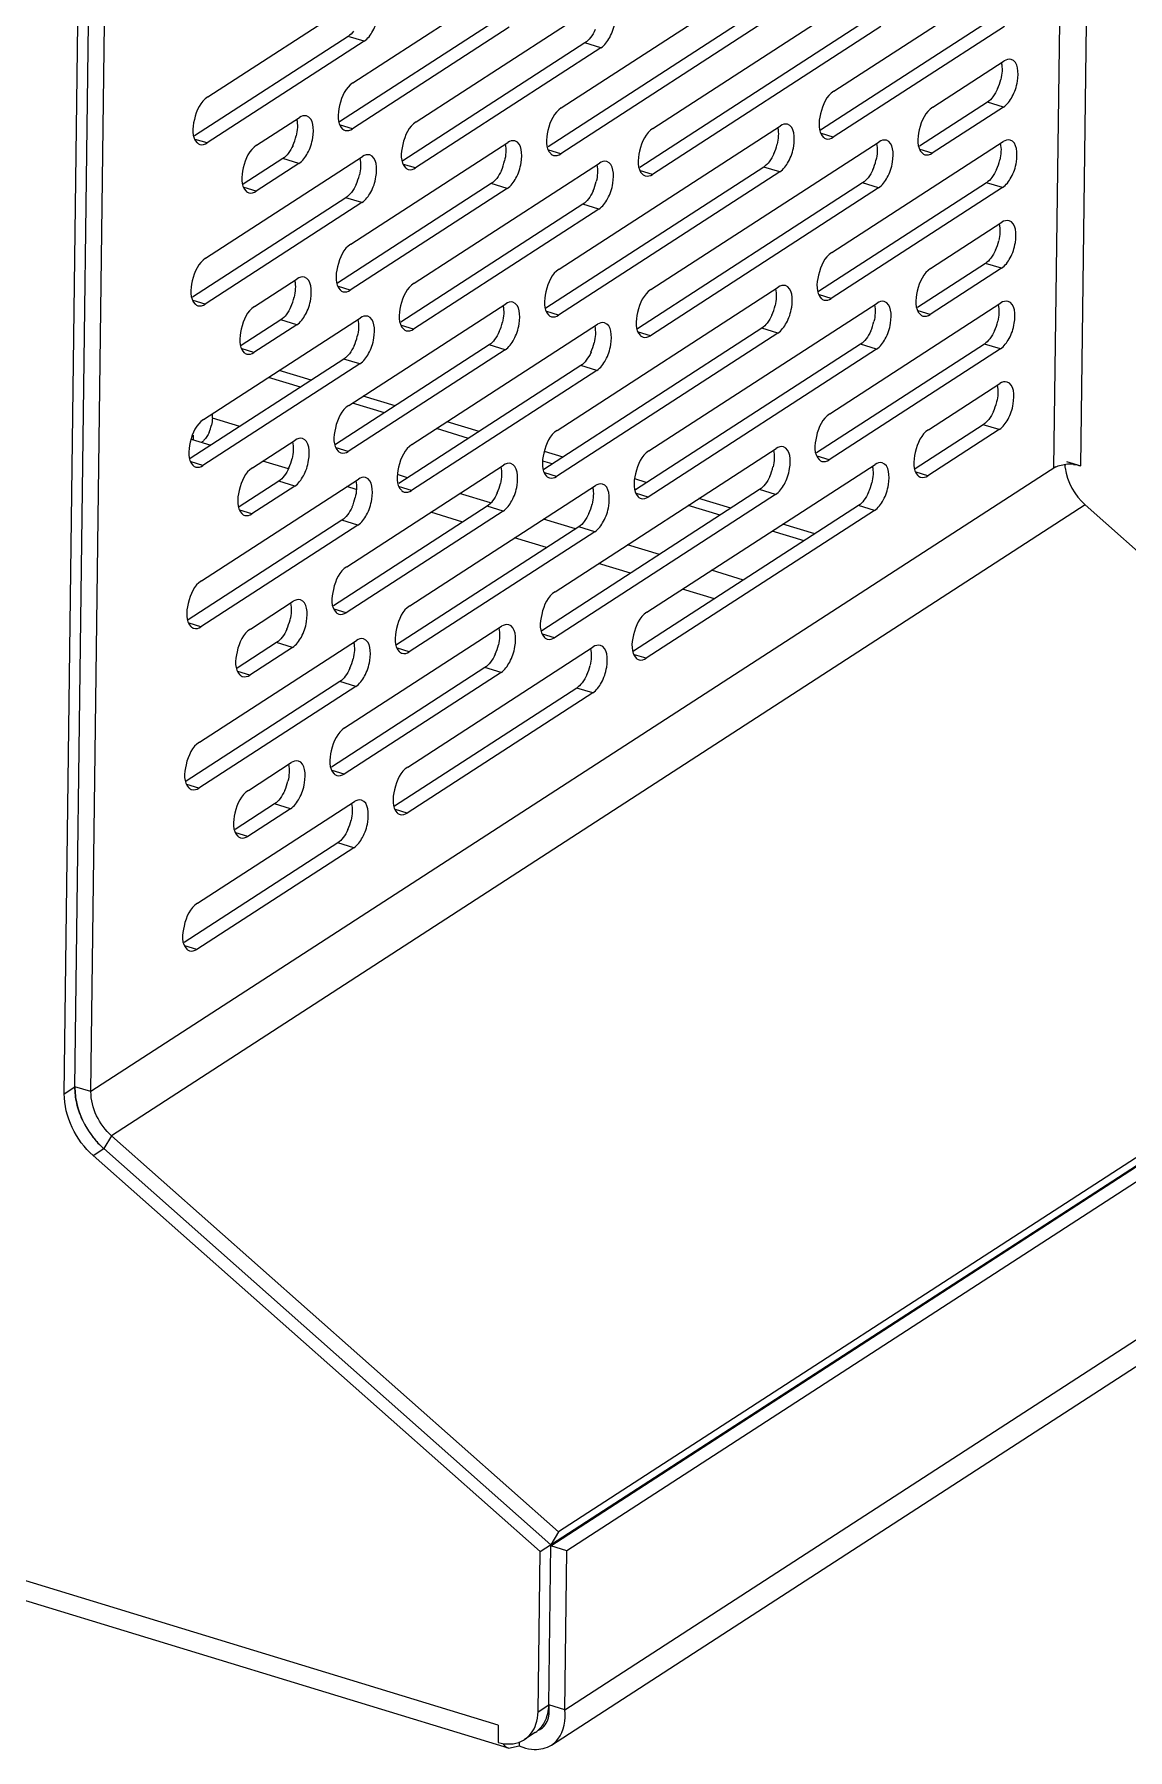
# Model space of a CAD drawing. Header units: millimetres. Extents: x -177 to 18421, y -5017 to 3255.
# Drawn here: x 13097.94 to 13119.24, y 1955.64 to 1989.06 of the extents above; entities that cross this region are included whole.
import ezdxf

# ---------------------------------------------------------------- set-up
doc = ezdxf.new("R2010")
doc.units = ezdxf.units.MM
doc.header["$LTSCALE"] = 46.255
doc.layers.get('0').update_dxf_attribs({"linetype": 'CONTINUOUS'})

msp = doc.modelspace()

# ---------------------------------------------------------------- linework, layer by layer
at = {"color": 3, "linetype": 'Continuous'}
for p, q in [((13118.327, 1980.654), (13118.884, 2024.124)), ((13117.807, 1980.614), (13118.36, 2023.785)), ((13099.042, 1968.461), (13099.634, 2014.678)), ((13098.522, 1968.421), (13099.114, 2014.638)), ((13108.206, 1987.63), (13112.516, 1990.421)), ((13104.146, 1988.117), (13107.204, 1990.097)), ((13109.993, 1987.229), (13114.441, 1990.11)), ((13113.518, 1987.953), (13116.854, 1990.114)), ((13101.317, 1987.842), (13104.375, 1989.823)), ((13105.377, 1987.356), (13108.991, 1989.696)), ((13112.504, 1989.523), (13108.195, 1986.732)), ((13107.193, 1989.199), (13104.135, 1987.219)), ((13114.43, 1989.212), (13109.982, 1986.331)), ((13116.842, 1989.216), (13113.506, 1987.056)), ((13104.363, 1988.925), (13101.305, 1986.945)), ((13108.98, 1988.799), (13105.366, 1986.458)), ((13115.444, 1987.643), (13116.834, 1988.543)), ((13116.822, 1987.645), (13115.432, 1986.745)), ((13102.27, 1986.901), (13103.104, 1987.442)), ((13108.166, 1984.487), (13112.475, 1987.278)), ((13104.106, 1984.974), (13107.164, 1986.955)), ((13109.953, 1984.087), (13114.401, 1986.967)), ((13113.478, 1984.811), (13116.814, 1986.972)), ((13101.277, 1984.7), (13104.335, 1986.681)), ((13103.092, 1986.544), (13102.258, 1986.004)), ((13105.337, 1984.213), (13108.951, 1986.554)), ((13112.464, 1986.38), (13108.155, 1983.59)), ((13107.152, 1986.057), (13104.094, 1984.076)), ((13114.39, 1986.07), (13109.942, 1983.189)), ((13116.802, 1986.074), (13113.466, 1983.913)), ((13104.323, 1985.783), (13101.265, 1983.802)), ((13108.939, 1985.656), (13105.325, 1983.315)), ((13115.403, 1984.5), (13116.793, 1985.4)), ((13106.979, 1956.12), (13013.73, 1984.544)), ((13102.229, 1983.759), (13103.063, 1984.299)), ((13116.782, 1984.502), (13115.392, 1983.602)), ((13107.177, 1955.672), (13013.928, 1984.097)), ((13108.126, 1981.345), (13112.435, 1984.136)), ((13104.066, 1981.832), (13107.124, 1983.812)), ((13109.913, 1980.944), (13114.361, 1983.825)), ((13113.437, 1981.668), (13116.773, 1983.829)), ((13101.236, 1981.557), (13104.294, 1983.538)), ((13103.052, 1983.401), (13102.218, 1982.861)), ((13105.297, 1981.071), (13108.911, 1983.411)), ((13107.112, 1982.914), (13104.054, 1980.934)), ((13112.424, 1983.238), (13108.114, 1980.447)), ((13114.349, 1982.927), (13109.901, 1980.046)), ((13116.762, 1982.931), (13113.426, 1980.771)), ((13104.283, 1982.64), (13101.225, 1980.66)), ((13103.332, 1982.322), (13102.709, 1982.511)), ((13108.899, 1982.514), (13105.285, 1980.173)), ((13115.363, 1981.358), (13116.753, 1982.258)), ((13104.968, 1981.823), (13104.345, 1982.013)), ((13106.604, 1981.324), (13105.981, 1981.514)), ((13116.742, 1981.36), (13115.352, 1980.46)), ((13102.189, 1980.616), (13103.023, 1981.157)), ((13108.24, 1980.825), (13107.877, 1980.936)), ((13108.086, 1978.202), (13112.395, 1980.993)), ((13117.84, 1980.635), (13099.042, 1968.461)), ((13104.025, 1978.689), (13107.083, 1980.67)), ((13109.873, 1977.802), (13114.321, 1980.682)), ((13118.053, 1980.738), (13118.327, 1980.654)), ((13101.196, 1978.415), (13104.254, 1980.396)), ((13103.012, 1980.259), (13102.178, 1979.719)), ((13105.256, 1977.928), (13108.87, 1980.269)), ((13109.858, 1980.332), (13109.64, 1980.399)), ((13112.383, 1980.095), (13108.074, 1977.305)), ((13111.512, 1979.828), (13110.889, 1980.018)), ((13118.414, 1979.892), (13099.441, 1967.603)), ((13107.072, 1979.772), (13104.014, 1977.791)), ((13114.309, 1979.785), (13109.861, 1976.904)), ((13127.126, 1972.175), (13118.414, 1979.892)), ((13104.243, 1979.498), (13101.185, 1977.517)), ((13108.859, 1979.371), (13105.245, 1977.03)), ((13113.148, 1979.329), (13112.525, 1979.519)), ((13102.149, 1977.474), (13102.983, 1978.014)), ((13101.156, 1975.272), (13104.214, 1977.253)), ((13103.985, 1975.547), (13107.043, 1977.527)), ((13102.971, 1977.116), (13102.137, 1976.576)), ((13105.216, 1974.786), (13108.83, 1977.126)), ((13107.032, 1976.629), (13103.974, 1974.649)), ((13104.202, 1976.355), (13101.144, 1974.375)), ((13108.819, 1976.229), (13105.205, 1973.888)), ((13132.848, 1975.406), (13108.314, 1959.517)), ((13102.109, 1974.331), (13102.943, 1974.872)), ((13101.116, 1972.13), (13104.174, 1974.111)), ((13102.931, 1973.974), (13102.097, 1973.434)), ((13104.162, 1973.213), (13101.104, 1971.232)), ((13108.274, 1956.419), (13132.808, 1972.309)), ((13127.126, 1972.175), (13108.153, 1959.887)), ((13108.013, 1955.73), (13132.434, 1971.547)), ((13108.153, 1959.887), (13099.441, 1967.603)), ((13107.794, 1959.499), (13099.082, 1967.216)), ((13107.754, 1956.379), (13107.794, 1959.499)), ((13108.274, 1956.419), (13108.314, 1959.517)), ((13106.979, 1956.12), (13106.975, 1955.783)), ((13107.177, 1955.672), (13107.387, 1955.716))]:
    msp.add_line(p, q, dxfattribs=at)
at = {"color": 7, "linetype": 'Continuous'}
for p, q in [((13098.73, 1968.556), (13099.323, 2014.773)), ((13112.192, 1989.618), (13107.948, 1986.869)), ((13106.881, 1989.294), (13103.887, 1987.356)), ((13114.118, 1989.307), (13109.735, 1986.468)), ((13116.531, 1989.311), (13113.259, 1987.192)), ((13104.052, 1989.02), (13101.058, 1987.081)), ((13104.363, 1988.925), (13104.052, 1989.02)), ((13108.668, 1988.894), (13105.118, 1986.595)), ((13108.98, 1988.799), (13108.668, 1988.894)), ((13116.511, 1987.74), (13115.185, 1986.881)), ((13116.822, 1987.645), (13116.511, 1987.74)), ((13104.135, 1987.219), (13103.904, 1987.289)), ((13101.305, 1986.945), (13101.074, 1987.015)), ((13113.506, 1987.056), (13113.275, 1987.126)), ((13102.781, 1986.639), (13102.011, 1986.14)), ((13103.092, 1986.544), (13102.781, 1986.639)), ((13108.195, 1986.732), (13107.964, 1986.803)), ((13115.432, 1986.745), (13115.201, 1986.815)), ((13105.366, 1986.458), (13105.134, 1986.528)), ((13112.152, 1986.475), (13107.907, 1983.726)), ((13109.982, 1986.331), (13109.751, 1986.402)), ((13112.464, 1986.38), (13112.152, 1986.475)), ((13102.258, 1986.004), (13102.027, 1986.074)), ((13106.841, 1986.152), (13103.847, 1984.213)), ((13107.152, 1986.057), (13106.841, 1986.152)), ((13114.078, 1986.165), (13109.694, 1983.325)), ((13116.49, 1986.169), (13113.219, 1984.05)), ((13114.39, 1986.07), (13114.078, 1986.165)), ((13116.802, 1986.074), (13116.49, 1986.169)), ((13104.011, 1985.878), (13101.018, 1983.939)), ((13104.323, 1985.783), (13104.011, 1985.878)), ((13108.628, 1985.751), (13105.078, 1983.452)), ((13108.939, 1985.656), (13108.628, 1985.751)), ((13116.47, 1984.597), (13115.145, 1983.739)), ((13116.782, 1984.502), (13116.47, 1984.597)), ((13104.094, 1984.076), (13103.863, 1984.147)), ((13113.466, 1983.913), (13113.235, 1983.984)), ((13101.265, 1983.802), (13101.034, 1983.873)), ((13108.155, 1983.59), (13107.924, 1983.66)), ((13115.392, 1983.602), (13115.161, 1983.673)), ((13102.74, 1983.496), (13101.971, 1982.998)), ((13103.052, 1983.401), (13102.74, 1983.496)), ((13105.325, 1983.315), (13105.094, 1983.386)), ((13112.112, 1983.333), (13107.867, 1980.584)), ((13109.942, 1983.189), (13109.71, 1983.259)), ((13112.424, 1983.238), (13112.112, 1983.333)), ((13102.218, 1982.861), (13101.987, 1982.932)), ((13106.801, 1983.009), (13103.807, 1981.071)), ((13107.112, 1982.914), (13106.801, 1983.009)), ((13114.038, 1983.022), (13109.654, 1980.183)), ((13116.45, 1983.026), (13113.179, 1980.907)), ((13114.349, 1982.927), (13114.038, 1983.022)), ((13116.762, 1982.931), (13116.45, 1983.026)), ((13103.971, 1982.735), (13100.978, 1980.796)), ((13104.283, 1982.64), (13103.971, 1982.735)), ((13108.587, 1982.609), (13105.038, 1980.31)), ((13108.899, 1982.514), (13108.587, 1982.609)), ((13103.124, 1982.186), (13102.501, 1982.376)), ((13101.408, 1981.583), (13101.409, 1981.669)), ((13101.941, 1981.42), (13101.408, 1981.583)), ((13104.76, 1981.688), (13104.137, 1981.878)), ((13101.035, 1981.25), (13101.034, 1981.16)), ((13106.396, 1981.189), (13105.773, 1981.379)), ((13116.43, 1981.455), (13115.104, 1980.596)), ((13116.742, 1981.36), (13116.43, 1981.455)), ((13100.995, 1981.172), (13101.378, 1981.055)), ((13104.054, 1980.934), (13103.823, 1981.004)), ((13101.225, 1980.66), (13100.994, 1980.73)), ((13102.888, 1980.595), (13102.39, 1980.747)), ((13108.032, 1980.69), (13107.846, 1980.747)), ((13113.426, 1980.771), (13113.195, 1980.841)), ((13102.7, 1980.354), (13101.93, 1979.855)), ((13103.012, 1980.259), (13102.7, 1980.354)), ((13104.211, 1980.192), (13104.026, 1980.248)), ((13105.213, 1980.423), (13105.018, 1980.482)), ((13105.285, 1980.173), (13105.054, 1980.243)), ((13108.114, 1980.447), (13107.883, 1980.518)), ((13115.352, 1980.46), (13115.12, 1980.53)), ((13106.827, 1979.931), (13106.226, 1980.114)), ((13112.072, 1980.19), (13107.827, 1977.441)), ((13109.668, 1980.192), (13109.643, 1980.199)), ((13109.901, 1980.046), (13109.67, 1980.117)), ((13112.383, 1980.095), (13112.072, 1980.19)), ((13103.931, 1979.593), (13100.937, 1977.654)), ((13102.178, 1979.719), (13101.946, 1979.789)), ((13106.76, 1979.867), (13103.767, 1977.928)), ((13104.243, 1979.498), (13103.931, 1979.593)), ((13106.286, 1979.559), (13105.662, 1979.749)), ((13107.072, 1979.772), (13106.76, 1979.867)), ((13108.485, 1979.426), (13107.862, 1979.616)), ((13113.997, 1979.88), (13109.614, 1977.04)), ((13111.304, 1979.693), (13110.681, 1979.883)), ((13114.309, 1979.785), (13113.997, 1979.88)), ((13108.547, 1979.466), (13104.998, 1977.167)), ((13107.921, 1979.061), (13107.298, 1979.251)), ((13108.859, 1979.371), (13108.547, 1979.466)), ((13112.94, 1979.194), (13112.316, 1979.384)), ((13110.121, 1978.927), (13109.498, 1979.117)), ((13109.557, 1978.562), (13108.934, 1978.752)), ((13111.757, 1978.428), (13111.134, 1978.618)), ((13111.193, 1978.063), (13110.57, 1978.253)), ((13101.185, 1977.517), (13100.953, 1977.588)), ((13104.014, 1977.791), (13103.783, 1977.862)), ((13108.074, 1977.305), (13107.843, 1977.375)), ((13102.66, 1977.211), (13101.89, 1976.713)), ((13102.971, 1977.116), (13102.66, 1977.211)), ((13105.245, 1977.03), (13105.014, 1977.101)), ((13109.861, 1976.904), (13109.63, 1976.974)), ((13102.137, 1976.576), (13101.906, 1976.647)), ((13106.72, 1976.724), (13103.726, 1974.786)), ((13107.032, 1976.629), (13106.72, 1976.724)), ((13103.891, 1976.45), (13100.897, 1974.511)), ((13104.202, 1976.355), (13103.891, 1976.45)), ((13108.507, 1976.324), (13104.957, 1974.025)), ((13108.819, 1976.229), (13108.507, 1976.324)), ((13103.974, 1974.649), (13103.742, 1974.719)), ((13101.144, 1974.375), (13100.913, 1974.445)), ((13102.619, 1974.069), (13101.85, 1973.57)), ((13102.931, 1973.974), (13102.619, 1974.069)), ((13105.205, 1973.888), (13104.973, 1973.958)), ((13103.85, 1973.308), (13100.857, 1971.369)), ((13102.097, 1973.434), (13101.866, 1973.504)), ((13104.162, 1973.213), (13103.85, 1973.308)), ((13107.794, 1959.499), (13126.976, 1971.922)), ((13108.002, 1959.612), (13127.068, 1971.96)), ((13101.104, 1971.232), (13100.873, 1971.303)), ((13098.522, 1968.421), (13098.73, 1968.556)), ((13099.042, 1968.461), (13098.73, 1968.556)), ((13099.441, 1967.603), (13099.29, 1967.351)), ((13099.082, 1967.216), (13099.29, 1967.351)), ((13108.003, 1959.634), (13099.29, 1967.351)), ((13108.153, 1959.887), (13108.003, 1959.634)), ((13107.963, 1956.514), (13108.003, 1959.634)), ((13108.314, 1959.517), (13108.002, 1959.612)), ((13107.754, 1956.379), (13107.963, 1956.514)), ((13108.274, 1956.419), (13107.963, 1956.514)), ((13107.697, 1955.972), (13107.488, 1955.837)), ((13107.388, 1955.794), (13107.387, 1955.716))]:
    msp.add_line(p, q, dxfattribs=at)
for centre, radius, start, end in [((13115.801, 1988.407), 0.995, 335.7867, 347.0244), ((13102.071, 1987.306), 0.995, 335.7867, 347.0244), ((13106.132, 1986.819), 0.995, 335.7867, 347.0244), ((13111.443, 1987.142), 0.995, 335.7867, 347.0244), ((13113.369, 1986.831), 0.995, 335.7867, 347.0244), ((13115.781, 1986.836), 0.995, 335.7867, 347.0244), ((13103.302, 1986.545), 0.995, 335.7867, 347.0244), ((13107.918, 1986.418), 0.995, 335.7867, 347.0244), ((13115.761, 1985.264), 0.995, 335.7867, 347.0244), ((13102.031, 1984.163), 0.995, 335.7867, 347.0244), ((13111.403, 1984), 0.995, 335.7867, 347.0244), ((13106.091, 1983.676), 0.995, 335.7867, 347.0244), ((13113.329, 1983.689), 0.995, 335.7867, 347.0244), ((13115.741, 1983.693), 0.995, 335.7867, 347.0244), ((13103.262, 1983.402), 0.995, 335.7867, 347.0244), ((13107.878, 1983.275), 0.995, 335.7867, 347.0244), ((13115.721, 1982.122), 0.995, 335.7867, 347.0244), ((13100.665, 1981.611), 0.744, 335.7728, 347.0383), ((13101.991, 1981.021), 0.995, 335.7867, 347.0244), ((13111.362, 1980.857), 0.995, 335.7867, 347.0244), ((13106.051, 1980.534), 0.995, 335.7867, 347.0244), ((13113.288, 1980.546), 0.995, 335.7867, 347.0244), ((13103.222, 1980.26), 0.995, 335.7867, 347.0244), ((13107.838, 1980.133), 0.995, 335.7867, 347.0244), ((13101.951, 1977.878), 0.995, 335.7867, 347.0244), ((13106.011, 1977.391), 0.995, 335.7867, 347.0244), ((13103.181, 1977.117), 0.995, 335.7867, 347.0244), ((13107.798, 1976.99), 0.995, 335.7867, 347.0244), ((13101.91, 1974.736), 0.995, 335.7867, 347.0244), ((13103.141, 1973.975), 0.995, 335.7867, 347.0244), ((13100.445, 1968.637), 1.729, 204.9485, 216.5776), ((13100.421, 1968.619), 1.699, 216.5553, 225.4468), ((13100.414, 1968.613), 1.69, 216.5373, 226.9589), ((13100.361, 1968.559), 1.614, 225.4744, 228.4564), ((13100.35, 1968.546), 1.597, 227.0197, 228.4642), ((13107.247, 1956.501), 0.713, 341.0337, 347.3467), ((13107.64, 1956.305), 0.311, 293.2114, 302.9444)]:
    msp.add_arc(centre, radius, start, end, dxfattribs=at)
at = {"color": 3, "linetype": 'Continuous'}
for centre, radius, start, end in [((13119.003, 1980.743), 0.988, 183.5462, 187.5589), ((13118.11, 1979.846), 0.839, 84.8575, 95.0883), ((13107.769, 1956.587), 0.95, 246.3074, 250.6852), ((13107.205, 1956.274), 0.52, 295.4388, 302.9232)]:
    msp.add_arc(centre, radius, start, end, dxfattribs=at)
for points, knots in [([(13104.363, 1988.925), (13104.437, 1988.973), (13104.557, 1989.144), (13104.664, 1989.436), (13104.655, 1989.81), (13104.515, 1989.852)], [0, 0, 0, 0, 0.257826, 0.570702, 1, 1, 1, 1]), ([(13108.98, 1988.799), (13109.053, 1988.846), (13109.173, 1989.018), (13109.28, 1989.31), (13109.271, 1989.683), (13109.131, 1989.726)], [0, 0, 0, 0, 0.257826, 0.570702, 1, 1, 1, 1]), ([(13116.822, 1987.645), (13116.896, 1987.693), (13117.016, 1987.864), (13117.123, 1988.156), (13117.114, 1988.53), (13116.974, 1988.572)], [0, 0, 0, 0, 0.257826, 0.570702, 1, 1, 1, 1]), ([(13104.146, 1988.117), (13104.002, 1988.024), (13103.865, 1987.714), (13103.832, 1987.329), (13103.94, 1987.223)], [0, 0, 0, 0, 0.531434, 1, 1, 1, 1]), ([(13113.518, 1987.953), (13113.374, 1987.86), (13113.236, 1987.551), (13113.204, 1987.166), (13113.311, 1987.06)], [0, 0, 0, 0, 0.531434, 1, 1, 1, 1]), ([(13101.317, 1987.842), (13101.173, 1987.749), (13101.035, 1987.44), (13101.003, 1987.055), (13101.11, 1986.949)], [0, 0, 0, 0, 0.531434, 1, 1, 1, 1]), ([(13108.206, 1987.63), (13108.063, 1987.537), (13107.925, 1987.227), (13107.893, 1986.843), (13108, 1986.736)], [0, 0, 0, 0, 0.531434, 1, 1, 1, 1]), ([(13115.444, 1987.643), (13115.3, 1987.549), (13115.162, 1987.24), (13115.13, 1986.855), (13115.237, 1986.749)], [0, 0, 0, 0, 0.531434, 1, 1, 1, 1]), ([(13103.092, 1986.544), (13103.166, 1986.591), (13103.286, 1986.763), (13103.393, 1987.055), (13103.384, 1987.428), (13103.244, 1987.471)], [0, 0, 0, 0, 0.257826, 0.570702, 1, 1, 1, 1]), ([(13105.377, 1987.356), (13105.233, 1987.263), (13105.096, 1986.953), (13105.063, 1986.568), (13105.171, 1986.462)], [0, 0, 0, 0, 0.531434, 1, 1, 1, 1]), ([(13112.464, 1986.38), (13112.538, 1986.428), (13112.657, 1986.6), (13112.765, 1986.892), (13112.755, 1987.265), (13112.615, 1987.308)], [0, 0, 0, 0, 0.257826, 0.570702, 1, 1, 1, 1]), ([(13101.11, 1986.949), (13101.118, 1986.941), (13101.135, 1986.927), (13101.155, 1986.918), (13101.165, 1986.915)], [0, 0, 0, 0, 0.511486, 1, 1, 1, 1]), ([(13103.94, 1987.223), (13103.948, 1987.215), (13103.965, 1987.202), (13103.985, 1987.193), (13103.995, 1987.189)], [0, 0, 0, 0, 0.511486, 1, 1, 1, 1]), ([(13107.152, 1986.057), (13107.226, 1986.105), (13107.346, 1986.276), (13107.453, 1986.568), (13107.444, 1986.942), (13107.304, 1986.984)], [0, 0, 0, 0, 0.257826, 0.570702, 1, 1, 1, 1]), ([(13109.993, 1987.229), (13109.849, 1987.136), (13109.712, 1986.826), (13109.68, 1986.442), (13109.787, 1986.335)], [0, 0, 0, 0, 0.531434, 1, 1, 1, 1]), ([(13113.311, 1987.06), (13113.319, 1987.052), (13113.336, 1987.038), (13113.356, 1987.029), (13113.366, 1987.026)], [0, 0, 0, 0, 0.511486, 1, 1, 1, 1]), ([(13114.39, 1986.07), (13114.463, 1986.117), (13114.583, 1986.289), (13114.69, 1986.581), (13114.681, 1986.954), (13114.541, 1986.997)], [0, 0, 0, 0, 0.257826, 0.570702, 1, 1, 1, 1]), ([(13116.802, 1986.074), (13116.876, 1986.122), (13116.996, 1986.293), (13117.103, 1986.585), (13117.094, 1986.958), (13116.953, 1987.001)], [0, 0, 0, 0, 0.257826, 0.570702, 1, 1, 1, 1]), ([(13102.27, 1986.901), (13102.126, 1986.808), (13101.988, 1986.499), (13101.956, 1986.114), (13102.063, 1986.008)], [0, 0, 0, 0, 0.531434, 1, 1, 1, 1]), ([(13104.323, 1985.783), (13104.397, 1985.83), (13104.517, 1986.002), (13104.624, 1986.294), (13104.615, 1986.667), (13104.474, 1986.71)], [0, 0, 0, 0, 0.257826, 0.570702, 1, 1, 1, 1]), ([(13108, 1986.736), (13108.008, 1986.729), (13108.025, 1986.715), (13108.045, 1986.706), (13108.055, 1986.703)], [0, 0, 0, 0, 0.511486, 1, 1, 1, 1]), ([(13115.237, 1986.749), (13115.245, 1986.741), (13115.262, 1986.727), (13115.282, 1986.718), (13115.292, 1986.715)], [0, 0, 0, 0, 0.511486, 1, 1, 1, 1]), ([(13105.171, 1986.462), (13105.179, 1986.454), (13105.196, 1986.441), (13105.216, 1986.432), (13105.226, 1986.428)], [0, 0, 0, 0, 0.511486, 1, 1, 1, 1]), ([(13108.939, 1985.656), (13109.013, 1985.704), (13109.133, 1985.875), (13109.24, 1986.167), (13109.231, 1986.541), (13109.091, 1986.583)], [0, 0, 0, 0, 0.257826, 0.570702, 1, 1, 1, 1]), ([(13109.787, 1986.335), (13109.795, 1986.328), (13109.812, 1986.314), (13109.832, 1986.305), (13109.842, 1986.302)], [0, 0, 0, 0, 0.511486, 1, 1, 1, 1]), ([(13102.063, 1986.008), (13102.071, 1986), (13102.088, 1985.986), (13102.108, 1985.977), (13102.118, 1985.974)], [0, 0, 0, 0, 0.511486, 1, 1, 1, 1]), ([(13116.782, 1984.502), (13116.856, 1984.55), (13116.975, 1984.722), (13117.083, 1985.014), (13117.073, 1985.387), (13116.933, 1985.43)], [0, 0, 0, 0, 0.257826, 0.570702, 1, 1, 1, 1]), ([(13104.106, 1984.974), (13103.962, 1984.881), (13103.825, 1984.571), (13103.792, 1984.187), (13103.9, 1984.081)], [0, 0, 0, 0, 0.531434, 1, 1, 1, 1]), ([(13101.277, 1984.7), (13101.133, 1984.607), (13100.995, 1984.297), (13100.963, 1983.913), (13101.07, 1983.806)], [0, 0, 0, 0, 0.531434, 1, 1, 1, 1]), ([(13113.478, 1984.811), (13113.334, 1984.718), (13113.196, 1984.408), (13113.164, 1984.024), (13113.271, 1983.917)], [0, 0, 0, 0, 0.531434, 1, 1, 1, 1]), ([(13103.052, 1983.401), (13103.126, 1983.449), (13103.245, 1983.62), (13103.353, 1983.912), (13103.343, 1984.286), (13103.203, 1984.328)], [0, 0, 0, 0, 0.257826, 0.570702, 1, 1, 1, 1]), ([(13108.166, 1984.487), (13108.022, 1984.394), (13107.885, 1984.085), (13107.852, 1983.7), (13107.96, 1983.594)], [0, 0, 0, 0, 0.531434, 1, 1, 1, 1]), ([(13115.403, 1984.5), (13115.26, 1984.407), (13115.122, 1984.097), (13115.09, 1983.713), (13115.197, 1983.606)], [0, 0, 0, 0, 0.531434, 1, 1, 1, 1]), ([(13103.9, 1984.081), (13103.907, 1984.073), (13103.925, 1984.059), (13103.944, 1984.05), (13103.955, 1984.047)], [0, 0, 0, 0, 0.511486, 1, 1, 1, 1]), ([(13105.337, 1984.213), (13105.193, 1984.12), (13105.055, 1983.81), (13105.023, 1983.426), (13105.13, 1983.32)], [0, 0, 0, 0, 0.531434, 1, 1, 1, 1]), ([(13109.953, 1984.087), (13109.809, 1983.993), (13109.672, 1983.684), (13109.639, 1983.299), (13109.747, 1983.193)], [0, 0, 0, 0, 0.531434, 1, 1, 1, 1]), ([(13112.424, 1983.238), (13112.497, 1983.286), (13112.617, 1983.457), (13112.724, 1983.749), (13112.715, 1984.123), (13112.575, 1984.165)], [0, 0, 0, 0, 0.257826, 0.570702, 1, 1, 1, 1]), ([(13113.271, 1983.917), (13113.279, 1983.91), (13113.296, 1983.896), (13113.316, 1983.887), (13113.326, 1983.884)], [0, 0, 0, 0, 0.511486, 1, 1, 1, 1]), ([(13101.07, 1983.806), (13101.078, 1983.798), (13101.095, 1983.785), (13101.115, 1983.776), (13101.125, 1983.773)], [0, 0, 0, 0, 0.511486, 1, 1, 1, 1]), ([(13102.229, 1983.759), (13102.086, 1983.666), (13101.948, 1983.356), (13101.916, 1982.971), (13102.023, 1982.865)], [0, 0, 0, 0, 0.531434, 1, 1, 1, 1]), ([(13107.112, 1982.914), (13107.186, 1982.962), (13107.306, 1983.134), (13107.413, 1983.426), (13107.404, 1983.799), (13107.264, 1983.842)], [0, 0, 0, 0, 0.257826, 0.570702, 1, 1, 1, 1]), ([(13107.96, 1983.594), (13107.968, 1983.586), (13107.985, 1983.572), (13108.005, 1983.563), (13108.015, 1983.56)], [0, 0, 0, 0, 0.511486, 1, 1, 1, 1]), ([(13114.349, 1982.927), (13114.423, 1982.975), (13114.543, 1983.146), (13114.65, 1983.438), (13114.641, 1983.812), (13114.501, 1983.854)], [0, 0, 0, 0, 0.257826, 0.570702, 1, 1, 1, 1]), ([(13115.197, 1983.606), (13115.205, 1983.599), (13115.222, 1983.585), (13115.242, 1983.576), (13115.252, 1983.573)], [0, 0, 0, 0, 0.511486, 1, 1, 1, 1]), ([(13116.762, 1982.931), (13116.836, 1982.979), (13116.955, 1983.15), (13117.063, 1983.442), (13117.053, 1983.816), (13116.913, 1983.858)], [0, 0, 0, 0, 0.257826, 0.570702, 1, 1, 1, 1]), ([(13104.283, 1982.64), (13104.357, 1982.688), (13104.476, 1982.859), (13104.584, 1983.151), (13104.574, 1983.525), (13104.434, 1983.567)], [0, 0, 0, 0, 0.257826, 0.570702, 1, 1, 1, 1]), ([(13105.13, 1983.32), (13105.138, 1983.312), (13105.155, 1983.298), (13105.175, 1983.289), (13105.185, 1983.286)], [0, 0, 0, 0, 0.511486, 1, 1, 1, 1]), ([(13108.899, 1982.514), (13108.973, 1982.561), (13109.093, 1982.733), (13109.2, 1983.025), (13109.191, 1983.398), (13109.05, 1983.441)], [0, 0, 0, 0, 0.257826, 0.570702, 1, 1, 1, 1]), ([(13109.747, 1983.193), (13109.755, 1983.185), (13109.772, 1983.171), (13109.792, 1983.162), (13109.802, 1983.159)], [0, 0, 0, 0, 0.511486, 1, 1, 1, 1]), ([(13102.023, 1982.865), (13102.031, 1982.857), (13102.048, 1982.844), (13102.068, 1982.835), (13102.078, 1982.832)], [0, 0, 0, 0, 0.511486, 1, 1, 1, 1]), ([(13116.742, 1981.36), (13116.815, 1981.408), (13116.935, 1981.579), (13117.042, 1981.871), (13117.033, 1982.245), (13116.893, 1982.287)], [0, 0, 0, 0, 0.257826, 0.570702, 1, 1, 1, 1]), ([(13104.066, 1981.832), (13103.922, 1981.739), (13103.784, 1981.429), (13103.752, 1981.044), (13103.859, 1980.938)], [0, 0, 0, 0, 0.531434, 1, 1, 1, 1]), ([(13113.437, 1981.668), (13113.293, 1981.575), (13113.156, 1981.266), (13113.123, 1980.881), (13113.231, 1980.775)], [0, 0, 0, 0, 0.531434, 1, 1, 1, 1]), ([(13101.236, 1981.557), (13101.092, 1981.464), (13100.955, 1981.155), (13100.922, 1980.77), (13101.03, 1980.664)], [0, 0, 0, 0, 0.531434, 1, 1, 1, 1]), ([(13108.126, 1981.345), (13107.982, 1981.252), (13107.845, 1980.942), (13107.812, 1980.558), (13107.92, 1980.451)], [0, 0, 0, 0, 0.531434, 1, 1, 1, 1]), ([(13115.363, 1981.358), (13115.219, 1981.264), (13115.082, 1980.955), (13115.049, 1980.57), (13115.157, 1980.464)], [0, 0, 0, 0, 0.531434, 1, 1, 1, 1]), ([(13103.012, 1980.259), (13103.085, 1980.306), (13103.205, 1980.478), (13103.312, 1980.77), (13103.303, 1981.143), (13103.163, 1981.186)], [0, 0, 0, 0, 0.257826, 0.570702, 1, 1, 1, 1]), ([(13103.859, 1980.938), (13103.867, 1980.93), (13103.884, 1980.917), (13103.904, 1980.908), (13103.914, 1980.904)], [0, 0, 0, 0, 0.511486, 1, 1, 1, 1]), ([(13105.297, 1981.071), (13105.153, 1980.978), (13105.015, 1980.668), (13104.983, 1980.283), (13105.09, 1980.177)], [0, 0, 0, 0, 0.531434, 1, 1, 1, 1]), ([(13109.913, 1980.944), (13109.769, 1980.851), (13109.631, 1980.541), (13109.599, 1980.157), (13109.706, 1980.05)], [0, 0, 0, 0, 0.531434, 1, 1, 1, 1]), ([(13112.383, 1980.095), (13112.457, 1980.143), (13112.577, 1980.315), (13112.684, 1980.607), (13112.675, 1980.98), (13112.535, 1981.023)], [0, 0, 0, 0, 0.257826, 0.570702, 1, 1, 1, 1]), ([(13101.03, 1980.664), (13101.038, 1980.656), (13101.055, 1980.642), (13101.075, 1980.633), (13101.085, 1980.63)], [0, 0, 0, 0, 0.511486, 1, 1, 1, 1]), ([(13102.189, 1980.616), (13102.045, 1980.523), (13101.908, 1980.214), (13101.875, 1979.829), (13101.983, 1979.723)], [0, 0, 0, 0, 0.531434, 1, 1, 1, 1]), ([(13107.072, 1979.772), (13107.146, 1979.82), (13107.266, 1979.991), (13107.373, 1980.283), (13107.363, 1980.657), (13107.223, 1980.699)], [0, 0, 0, 0, 0.257826, 0.570702, 1, 1, 1, 1]), ([(13113.231, 1980.775), (13113.239, 1980.767), (13113.256, 1980.753), (13113.276, 1980.744), (13113.286, 1980.741)], [0, 0, 0, 0, 0.511486, 1, 1, 1, 1]), ([(13114.309, 1979.785), (13114.383, 1979.832), (13114.503, 1980.004), (13114.61, 1980.296), (13114.601, 1980.669), (13114.461, 1980.712)], [0, 0, 0, 0, 0.257826, 0.570702, 1, 1, 1, 1]), ([(13104.243, 1979.498), (13104.316, 1979.545), (13104.436, 1979.717), (13104.543, 1980.009), (13104.534, 1980.382), (13104.394, 1980.425)], [0, 0, 0, 0, 0.257826, 0.570702, 1, 1, 1, 1]), ([(13107.92, 1980.451), (13107.927, 1980.444), (13107.945, 1980.43), (13107.964, 1980.421), (13107.975, 1980.418)], [0, 0, 0, 0, 0.511486, 1, 1, 1, 1]), ([(13108.859, 1979.371), (13108.933, 1979.419), (13109.052, 1979.59), (13109.16, 1979.882), (13109.15, 1980.256), (13109.01, 1980.298)], [0, 0, 0, 0, 0.257826, 0.570702, 1, 1, 1, 1]), ([(13115.157, 1980.464), (13115.165, 1980.456), (13115.182, 1980.442), (13115.202, 1980.433), (13115.212, 1980.43)], [0, 0, 0, 0, 0.511486, 1, 1, 1, 1]), ([(13105.09, 1980.177), (13105.098, 1980.169), (13105.115, 1980.156), (13105.135, 1980.147), (13105.145, 1980.143)], [0, 0, 0, 0, 0.511486, 1, 1, 1, 1]), ([(13109.706, 1980.05), (13109.714, 1980.043), (13109.731, 1980.029), (13109.751, 1980.02), (13109.761, 1980.017)], [0, 0, 0, 0, 0.511486, 1, 1, 1, 1]), ([(13101.983, 1979.723), (13101.991, 1979.715), (13102.008, 1979.701), (13102.028, 1979.692), (13102.038, 1979.689)], [0, 0, 0, 0, 0.511486, 1, 1, 1, 1]), ([(13104.025, 1978.689), (13103.882, 1978.596), (13103.744, 1978.286), (13103.712, 1977.902), (13103.819, 1977.796)], [0, 0, 0, 0, 0.531434, 1, 1, 1, 1]), ([(13101.196, 1978.415), (13101.052, 1978.322), (13100.915, 1978.012), (13100.882, 1977.628), (13100.99, 1977.521)], [0, 0, 0, 0, 0.531434, 1, 1, 1, 1]), ([(13102.971, 1977.116), (13103.045, 1977.164), (13103.165, 1977.335), (13103.272, 1977.627), (13103.263, 1978.001), (13103.123, 1978.043)], [0, 0, 0, 0, 0.257826, 0.570702, 1, 1, 1, 1]), ([(13105.256, 1977.928), (13105.112, 1977.835), (13104.975, 1977.525), (13104.942, 1977.141), (13105.05, 1977.035)], [0, 0, 0, 0, 0.531434, 1, 1, 1, 1]), ([(13108.086, 1978.202), (13107.942, 1978.109), (13107.804, 1977.8), (13107.772, 1977.415), (13107.879, 1977.309)], [0, 0, 0, 0, 0.531434, 1, 1, 1, 1]), ([(13103.819, 1977.796), (13103.827, 1977.788), (13103.844, 1977.774), (13103.864, 1977.765), (13103.874, 1977.762)], [0, 0, 0, 0, 0.511486, 1, 1, 1, 1]), ([(13109.873, 1977.802), (13109.729, 1977.708), (13109.591, 1977.399), (13109.559, 1977.014), (13109.666, 1976.908)], [0, 0, 0, 0, 0.531434, 1, 1, 1, 1]), ([(13100.99, 1977.521), (13100.998, 1977.513), (13101.015, 1977.5), (13101.035, 1977.491), (13101.045, 1977.488)], [0, 0, 0, 0, 0.511486, 1, 1, 1, 1]), ([(13102.149, 1977.474), (13102.005, 1977.381), (13101.867, 1977.071), (13101.835, 1976.686), (13101.943, 1976.58)], [0, 0, 0, 0, 0.531434, 1, 1, 1, 1]), ([(13104.202, 1976.355), (13104.276, 1976.403), (13104.396, 1976.574), (13104.503, 1976.866), (13104.494, 1977.24), (13104.354, 1977.282)], [0, 0, 0, 0, 0.257826, 0.570702, 1, 1, 1, 1]), ([(13107.032, 1976.629), (13107.106, 1976.677), (13107.225, 1976.849), (13107.332, 1977.141), (13107.323, 1977.514), (13107.183, 1977.557)], [0, 0, 0, 0, 0.257826, 0.570702, 1, 1, 1, 1]), ([(13107.879, 1977.309), (13107.887, 1977.301), (13107.904, 1977.287), (13107.924, 1977.278), (13107.934, 1977.275)], [0, 0, 0, 0, 0.511486, 1, 1, 1, 1]), ([(13105.05, 1977.035), (13105.058, 1977.027), (13105.075, 1977.013), (13105.095, 1977.004), (13105.105, 1977.001)], [0, 0, 0, 0, 0.511486, 1, 1, 1, 1]), ([(13108.819, 1976.229), (13108.892, 1976.276), (13109.012, 1976.448), (13109.119, 1976.74), (13109.11, 1977.113), (13108.97, 1977.156)], [0, 0, 0, 0, 0.257826, 0.570702, 1, 1, 1, 1]), ([(13109.666, 1976.908), (13109.674, 1976.9), (13109.691, 1976.886), (13109.711, 1976.877), (13109.721, 1976.874)], [0, 0, 0, 0, 0.511486, 1, 1, 1, 1]), ([(13101.943, 1976.58), (13101.95, 1976.572), (13101.967, 1976.559), (13101.987, 1976.55), (13101.998, 1976.547)], [0, 0, 0, 0, 0.511486, 1, 1, 1, 1]), ([(13101.156, 1975.272), (13101.012, 1975.179), (13100.874, 1974.87), (13100.842, 1974.485), (13100.949, 1974.379)], [0, 0, 0, 0, 0.531434, 1, 1, 1, 1]), ([(13103.985, 1975.547), (13103.841, 1975.454), (13103.704, 1975.144), (13103.671, 1974.759), (13103.779, 1974.653)], [0, 0, 0, 0, 0.531434, 1, 1, 1, 1]), ([(13102.931, 1973.974), (13103.005, 1974.021), (13103.125, 1974.193), (13103.232, 1974.485), (13103.223, 1974.858), (13103.083, 1974.901)], [0, 0, 0, 0, 0.257826, 0.570702, 1, 1, 1, 1]), ([(13103.779, 1974.653), (13103.787, 1974.645), (13103.804, 1974.632), (13103.824, 1974.623), (13103.834, 1974.619)], [0, 0, 0, 0, 0.511486, 1, 1, 1, 1]), ([(13105.216, 1974.786), (13105.072, 1974.693), (13104.935, 1974.383), (13104.902, 1973.998), (13105.01, 1973.892)], [0, 0, 0, 0, 0.531434, 1, 1, 1, 1]), ([(13100.949, 1974.379), (13100.957, 1974.371), (13100.974, 1974.357), (13100.994, 1974.348), (13101.004, 1974.345)], [0, 0, 0, 0, 0.511486, 1, 1, 1, 1]), ([(13102.109, 1974.331), (13101.965, 1974.238), (13101.827, 1973.929), (13101.795, 1973.544), (13101.902, 1973.438)], [0, 0, 0, 0, 0.531434, 1, 1, 1, 1]), ([(13104.162, 1973.213), (13104.236, 1973.26), (13104.356, 1973.432), (13104.463, 1973.724), (13104.454, 1974.097), (13104.313, 1974.14)], [0, 0, 0, 0, 0.257826, 0.570702, 1, 1, 1, 1]), ([(13105.01, 1973.892), (13105.018, 1973.884), (13105.035, 1973.871), (13105.055, 1973.862), (13105.065, 1973.858)], [0, 0, 0, 0, 0.511486, 1, 1, 1, 1]), ([(13101.902, 1973.438), (13101.91, 1973.43), (13101.927, 1973.416), (13101.947, 1973.407), (13101.957, 1973.404)], [0, 0, 0, 0, 0.511486, 1, 1, 1, 1]), ([(13101.116, 1972.13), (13100.972, 1972.037), (13100.834, 1971.727), (13100.802, 1971.343), (13100.909, 1971.236)], [0, 0, 0, 0, 0.531434, 1, 1, 1, 1]), ([(13100.909, 1971.236), (13100.917, 1971.228), (13100.934, 1971.215), (13100.954, 1971.206), (13100.964, 1971.203)], [0, 0, 0, 0, 0.511486, 1, 1, 1, 1]), ([(13108.013, 1955.73), (13108.061, 1955.761), (13108.252, 1955.937), (13108.295, 1956.224), (13108.274, 1956.419)], [0, 0, 0, 0, 0.227415, 1, 1, 1, 1])]:
    msp.add_open_spline(points, degree=3, knots=knots, dxfattribs=at)
at = {"color": 7, "linetype": 'Continuous'}
for points in [[(13104.159, 1989.123), (13104.128, 1989.084), (13104.093, 1989.047), (13104.052, 1989.02)], [(13108.775, 1988.997), (13108.745, 1988.957), (13108.709, 1988.92), (13108.668, 1988.894)], [(13108.866, 1989.152), (13108.841, 1989.097), (13108.811, 1989.044), (13108.775, 1988.997)], [(13116.78, 1988.509), (13116.806, 1988.404), (13116.795, 1988.289), (13116.771, 1988.183)], [(13116.709, 1987.999), (13116.684, 1987.944), (13116.654, 1987.891), (13116.617, 1987.843)], [(13116.617, 1987.843), (13116.587, 1987.804), (13116.552, 1987.767), (13116.511, 1987.74)], [(13103.05, 1987.408), (13103.076, 1987.302), (13103.065, 1987.188), (13103.041, 1987.082)], [(13112.422, 1987.245), (13112.447, 1987.139), (13112.437, 1987.025), (13112.412, 1986.919)], [(13114.348, 1986.934), (13114.373, 1986.828), (13114.363, 1986.714), (13114.338, 1986.608)], [(13116.76, 1986.938), (13116.786, 1986.833), (13116.775, 1986.718), (13116.751, 1986.612)], [(13102.887, 1986.742), (13102.857, 1986.702), (13102.822, 1986.666), (13102.781, 1986.639)], [(13102.979, 1986.897), (13102.954, 1986.843), (13102.924, 1986.79), (13102.887, 1986.742)], [(13104.281, 1986.647), (13104.307, 1986.541), (13104.296, 1986.427), (13104.272, 1986.321)], [(13107.11, 1986.921), (13107.136, 1986.816), (13107.126, 1986.701), (13107.101, 1986.595)], [(13112.35, 1986.734), (13112.326, 1986.679), (13112.296, 1986.626), (13112.259, 1986.579)], [(13107.039, 1986.411), (13107.014, 1986.356), (13106.984, 1986.303), (13106.948, 1986.255)], [(13108.897, 1986.52), (13108.923, 1986.415), (13108.913, 1986.3), (13108.888, 1986.194)], [(13112.259, 1986.579), (13112.229, 1986.539), (13112.194, 1986.502), (13112.152, 1986.475)], [(13114.185, 1986.268), (13114.155, 1986.228), (13114.12, 1986.191), (13114.078, 1986.165)], [(13114.276, 1986.423), (13114.252, 1986.368), (13114.221, 1986.315), (13114.185, 1986.268)], [(13116.597, 1986.272), (13116.567, 1986.233), (13116.532, 1986.196), (13116.49, 1986.169)], [(13116.689, 1986.428), (13116.664, 1986.373), (13116.634, 1986.32), (13116.597, 1986.272)], [(13104.118, 1985.981), (13104.088, 1985.941), (13104.053, 1985.905), (13104.011, 1985.878)], [(13104.21, 1986.136), (13104.185, 1986.082), (13104.155, 1986.029), (13104.118, 1985.981)], [(13106.948, 1986.255), (13106.918, 1986.216), (13106.882, 1986.179), (13106.841, 1986.152)], [(13108.826, 1986.01), (13108.801, 1985.955), (13108.771, 1985.902), (13108.735, 1985.854)], [(13108.735, 1985.854), (13108.704, 1985.815), (13108.669, 1985.778), (13108.628, 1985.751)], [(13116.74, 1985.367), (13116.765, 1985.261), (13116.755, 1985.147), (13116.731, 1985.041)], [(13116.577, 1984.701), (13116.547, 1984.661), (13116.512, 1984.624), (13116.47, 1984.597)], [(13116.669, 1984.856), (13116.644, 1984.801), (13116.614, 1984.748), (13116.577, 1984.701)], [(13103.01, 1984.266), (13103.035, 1984.16), (13103.025, 1984.046), (13103.001, 1983.94)], [(13112.381, 1984.102), (13112.407, 1983.997), (13112.397, 1983.882), (13112.372, 1983.776)], [(13102.847, 1983.599), (13102.817, 1983.56), (13102.782, 1983.523), (13102.74, 1983.496)], [(13102.939, 1983.755), (13102.914, 1983.7), (13102.884, 1983.647), (13102.847, 1983.599)], [(13107.07, 1983.779), (13107.096, 1983.673), (13107.085, 1983.559), (13107.061, 1983.453)], [(13112.31, 1983.592), (13112.285, 1983.537), (13112.255, 1983.484), (13112.219, 1983.436)], [(13114.307, 1983.791), (13114.333, 1983.686), (13114.323, 1983.571), (13114.298, 1983.466)], [(13116.72, 1983.796), (13116.745, 1983.69), (13116.735, 1983.576), (13116.711, 1983.47)], [(13104.241, 1983.505), (13104.266, 1983.399), (13104.256, 1983.285), (13104.232, 1983.179)], [(13106.999, 1983.268), (13106.974, 1983.213), (13106.944, 1983.16), (13106.907, 1983.113)], [(13108.857, 1983.378), (13108.883, 1983.272), (13108.872, 1983.158), (13108.848, 1983.052)], [(13112.219, 1983.436), (13112.189, 1983.397), (13112.153, 1983.36), (13112.112, 1983.333)], [(13114.236, 1983.281), (13114.211, 1983.226), (13114.181, 1983.173), (13114.145, 1983.125)], [(13116.648, 1983.285), (13116.624, 1983.23), (13116.594, 1983.177), (13116.557, 1983.129)], [(13104.169, 1982.994), (13104.145, 1982.939), (13104.115, 1982.886), (13104.078, 1982.838)], [(13106.907, 1983.113), (13106.877, 1983.073), (13106.842, 1983.036), (13106.801, 1983.009)], [(13114.145, 1983.125), (13114.114, 1983.086), (13114.079, 1983.049), (13114.038, 1983.022)], [(13116.557, 1983.129), (13116.527, 1983.09), (13116.492, 1983.053), (13116.45, 1983.026)], [(13104.078, 1982.838), (13104.048, 1982.799), (13104.013, 1982.762), (13103.971, 1982.735)], [(13108.694, 1982.712), (13108.664, 1982.672), (13108.629, 1982.635), (13108.587, 1982.609)], [(13108.786, 1982.867), (13108.761, 1982.812), (13108.731, 1982.759), (13108.694, 1982.712)], [(13116.7, 1982.224), (13116.725, 1982.119), (13116.715, 1982.004), (13116.69, 1981.898)], [(13101.408, 1981.583), (13101.407, 1981.536), (13101.401, 1981.489), (13101.39, 1981.444)], [(13116.628, 1981.714), (13116.604, 1981.659), (13116.573, 1981.606), (13116.537, 1981.558)], [(13101.343, 1981.305), (13101.318, 1981.25), (13101.286, 1981.196), (13101.244, 1981.152)], [(13116.537, 1981.558), (13116.507, 1981.519), (13116.472, 1981.482), (13116.43, 1981.455)], [(13102.97, 1981.123), (13102.995, 1981.017), (13102.985, 1980.903), (13102.96, 1980.797)], [(13112.341, 1980.96), (13112.367, 1980.854), (13112.356, 1980.74), (13112.332, 1980.634)], [(13102.898, 1980.612), (13102.874, 1980.558), (13102.843, 1980.505), (13102.807, 1980.457)], [(13107.03, 1980.636), (13107.055, 1980.531), (13107.045, 1980.416), (13107.021, 1980.31)], [(13114.267, 1980.649), (13114.293, 1980.543), (13114.282, 1980.429), (13114.258, 1980.323)], [(13102.807, 1980.457), (13102.777, 1980.417), (13102.742, 1980.381), (13102.7, 1980.354)], [(13104.2, 1980.362), (13104.226, 1980.256), (13104.216, 1980.142), (13104.191, 1980.036)], [(13112.178, 1980.294), (13112.148, 1980.254), (13112.113, 1980.217), (13112.072, 1980.19)], [(13112.27, 1980.449), (13112.245, 1980.394), (13112.215, 1980.341), (13112.178, 1980.294)], [(13106.867, 1979.97), (13106.837, 1979.931), (13106.802, 1979.894), (13106.76, 1979.867)], [(13106.959, 1980.126), (13106.934, 1980.071), (13106.904, 1980.018), (13106.867, 1979.97)], [(13108.817, 1980.235), (13108.842, 1980.13), (13108.832, 1980.015), (13108.808, 1979.909)], [(13114.104, 1979.983), (13114.074, 1979.943), (13114.039, 1979.906), (13113.997, 1979.88)], [(13114.196, 1980.138), (13114.171, 1980.083), (13114.141, 1980.03), (13114.104, 1979.983)], [(13104.038, 1979.696), (13104.008, 1979.656), (13103.972, 1979.62), (13103.931, 1979.593)], [(13104.129, 1979.851), (13104.104, 1979.797), (13104.074, 1979.744), (13104.038, 1979.696)], [(13108.745, 1979.725), (13108.721, 1979.67), (13108.691, 1979.617), (13108.654, 1979.569)], [(13108.654, 1979.569), (13108.624, 1979.53), (13108.589, 1979.493), (13108.547, 1979.466)], [(13102.929, 1977.981), (13102.955, 1977.875), (13102.945, 1977.761), (13102.92, 1977.655)], [(13102.767, 1977.314), (13102.736, 1977.275), (13102.701, 1977.238), (13102.66, 1977.211)], [(13102.858, 1977.47), (13102.833, 1977.415), (13102.803, 1977.362), (13102.767, 1977.314)], [(13106.99, 1977.494), (13107.015, 1977.388), (13107.005, 1977.274), (13106.98, 1977.168)], [(13104.16, 1977.22), (13104.186, 1977.114), (13104.175, 1977), (13104.151, 1976.894)], [(13106.918, 1976.983), (13106.894, 1976.928), (13106.863, 1976.875), (13106.827, 1976.828)], [(13108.776, 1977.093), (13108.802, 1976.987), (13108.792, 1976.873), (13108.767, 1976.767)], [(13104.089, 1976.709), (13104.064, 1976.654), (13104.034, 1976.601), (13103.997, 1976.553)], [(13106.827, 1976.828), (13106.797, 1976.788), (13106.762, 1976.751), (13106.72, 1976.724)], [(13108.705, 1976.582), (13108.68, 1976.527), (13108.65, 1976.474), (13108.614, 1976.427)], [(13103.997, 1976.553), (13103.967, 1976.514), (13103.932, 1976.477), (13103.891, 1976.45)], [(13108.614, 1976.427), (13108.584, 1976.387), (13108.548, 1976.35), (13108.507, 1976.324)], [(13102.889, 1974.838), (13102.915, 1974.732), (13102.904, 1974.618), (13102.88, 1974.512)], [(13102.818, 1974.327), (13102.793, 1974.273), (13102.763, 1974.22), (13102.726, 1974.172)], [(13102.726, 1974.172), (13102.696, 1974.132), (13102.661, 1974.096), (13102.619, 1974.069)], [(13104.12, 1974.077), (13104.146, 1973.971), (13104.135, 1973.857), (13104.111, 1973.751)], [(13104.049, 1973.566), (13104.024, 1973.512), (13103.994, 1973.459), (13103.957, 1973.411)], [(13103.957, 1973.411), (13103.927, 1973.371), (13103.892, 1973.335), (13103.85, 1973.308)], [(13098.766, 1968.232), (13098.742, 1968.338), (13098.729, 1968.447), (13098.73, 1968.556)], [(13098.73, 1968.556), (13098.729, 1968.447), (13098.742, 1968.338), (13098.766, 1968.232)], [(13098.877, 1967.908), (13098.829, 1968.011), (13098.791, 1968.12), (13098.766, 1968.232)], [(13098.766, 1968.232), (13098.816, 1968.008), (13098.919, 1967.791), (13099.056, 1967.607)], [(13107.943, 1956.345), (13107.956, 1956.4), (13107.962, 1956.457), (13107.963, 1956.514)], [(13107.972, 1956.375), (13107.974, 1956.422), (13107.97, 1956.468), (13107.963, 1956.514)], [(13107.809, 1956.045), (13107.891, 1956.098), (13107.946, 1956.199), (13107.963, 1956.296)], [(13107.809, 1956.071), (13107.859, 1956.128), (13107.897, 1956.197), (13107.922, 1956.269)], [(13107.696, 1955.972), (13107.738, 1955.999), (13107.777, 1956.033), (13107.809, 1956.071)]]:
    msp.add_open_spline(points, degree=3, dxfattribs=at)
at = {"color": 3, "linetype": 'Continuous'}
for points in [[(13116.974, 1988.572), (13116.928, 1988.586), (13116.874, 1988.569), (13116.834, 1988.543)], [(13103.244, 1987.471), (13103.198, 1987.485), (13103.144, 1987.467), (13103.104, 1987.442)], [(13112.615, 1987.308), (13112.57, 1987.322), (13112.515, 1987.304), (13112.475, 1987.278)], [(13101.165, 1986.915), (13101.211, 1986.901), (13101.265, 1986.919), (13101.305, 1986.945)], [(13103.995, 1987.189), (13104.04, 1987.176), (13104.095, 1987.193), (13104.135, 1987.219)], [(13107.304, 1986.984), (13107.258, 1986.998), (13107.204, 1986.981), (13107.164, 1986.955)], [(13113.366, 1987.026), (13113.412, 1987.012), (13113.466, 1987.03), (13113.506, 1987.056)], [(13114.541, 1986.997), (13114.495, 1987.011), (13114.441, 1986.993), (13114.401, 1986.967)], [(13116.953, 1987.001), (13116.908, 1987.015), (13116.854, 1986.997), (13116.814, 1986.972)], [(13104.474, 1986.71), (13104.429, 1986.724), (13104.375, 1986.706), (13104.335, 1986.681)], [(13108.055, 1986.703), (13108.101, 1986.689), (13108.155, 1986.706), (13108.195, 1986.732)], [(13109.091, 1986.583), (13109.045, 1986.597), (13108.991, 1986.58), (13108.951, 1986.554)], [(13115.292, 1986.715), (13115.338, 1986.701), (13115.392, 1986.719), (13115.432, 1986.745)], [(13105.226, 1986.428), (13105.271, 1986.415), (13105.326, 1986.432), (13105.366, 1986.458)], [(13109.842, 1986.302), (13109.888, 1986.288), (13109.942, 1986.305), (13109.982, 1986.331)], [(13102.118, 1985.974), (13102.164, 1985.96), (13102.218, 1985.978), (13102.258, 1986.004)], [(13116.933, 1985.43), (13116.888, 1985.444), (13116.833, 1985.426), (13116.793, 1985.4)], [(13103.203, 1984.328), (13103.158, 1984.342), (13103.103, 1984.325), (13103.063, 1984.299)], [(13103.955, 1984.047), (13104, 1984.033), (13104.054, 1984.05), (13104.094, 1984.076)], [(13112.575, 1984.165), (13112.529, 1984.179), (13112.475, 1984.162), (13112.435, 1984.136)], [(13101.125, 1983.773), (13101.171, 1983.759), (13101.225, 1983.776), (13101.265, 1983.802)], [(13107.264, 1983.842), (13107.218, 1983.856), (13107.164, 1983.838), (13107.124, 1983.812)], [(13108.015, 1983.56), (13108.06, 1983.546), (13108.115, 1983.564), (13108.155, 1983.59)], [(13113.326, 1983.884), (13113.372, 1983.87), (13113.426, 1983.887), (13113.466, 1983.913)], [(13114.501, 1983.854), (13114.455, 1983.868), (13114.401, 1983.851), (13114.361, 1983.825)], [(13115.252, 1983.573), (13115.298, 1983.559), (13115.352, 1983.576), (13115.392, 1983.602)], [(13116.913, 1983.858), (13116.868, 1983.872), (13116.813, 1983.855), (13116.773, 1983.829)], [(13104.434, 1983.567), (13104.389, 1983.581), (13104.334, 1983.564), (13104.294, 1983.538)], [(13105.185, 1983.286), (13105.231, 1983.272), (13105.285, 1983.289), (13105.325, 1983.315)], [(13109.05, 1983.441), (13109.005, 1983.455), (13108.951, 1983.437), (13108.911, 1983.411)], [(13109.802, 1983.159), (13109.847, 1983.145), (13109.902, 1983.163), (13109.942, 1983.189)], [(13102.078, 1982.832), (13102.124, 1982.818), (13102.178, 1982.835), (13102.218, 1982.861)], [(13116.893, 1982.287), (13116.847, 1982.301), (13116.793, 1982.284), (13116.753, 1982.258)], [(13103.163, 1981.186), (13103.117, 1981.2), (13103.063, 1981.182), (13103.023, 1981.157)], [(13103.914, 1980.904), (13103.96, 1980.891), (13104.014, 1980.908), (13104.054, 1980.934)], [(13112.535, 1981.023), (13112.489, 1981.037), (13112.435, 1981.019), (13112.395, 1980.993)], [(13101.085, 1980.63), (13101.131, 1980.616), (13101.185, 1980.634), (13101.225, 1980.66)], [(13107.223, 1980.699), (13107.178, 1980.713), (13107.123, 1980.696), (13107.083, 1980.67)], [(13113.286, 1980.741), (13113.331, 1980.727), (13113.386, 1980.745), (13113.426, 1980.771)], [(13114.461, 1980.712), (13114.415, 1980.726), (13114.361, 1980.708), (13114.321, 1980.682)], [(13117.807, 1980.614), (13117.874, 1980.658), (13117.957, 1980.674), (13118.036, 1980.681)], [(13118.024, 1980.613), (13118.06, 1980.342), (13118.21, 1980.073), (13118.414, 1979.892)], [(13118.186, 1980.681), (13118.233, 1980.677), (13118.281, 1980.668), (13118.327, 1980.654)], [(13104.394, 1980.425), (13104.348, 1980.439), (13104.294, 1980.421), (13104.254, 1980.396)], [(13107.975, 1980.418), (13108.02, 1980.404), (13108.074, 1980.421), (13108.114, 1980.447)], [(13109.01, 1980.298), (13108.965, 1980.312), (13108.91, 1980.295), (13108.87, 1980.269)], [(13115.212, 1980.43), (13115.257, 1980.416), (13115.312, 1980.434), (13115.352, 1980.46)], [(13105.145, 1980.143), (13105.191, 1980.13), (13105.245, 1980.147), (13105.285, 1980.173)], [(13109.761, 1980.017), (13109.807, 1980.003), (13109.861, 1980.02), (13109.901, 1980.046)], [(13102.038, 1979.689), (13102.083, 1979.675), (13102.138, 1979.693), (13102.178, 1979.719)], [(13103.123, 1978.043), (13103.077, 1978.057), (13103.023, 1978.04), (13102.983, 1978.014)], [(13103.874, 1977.762), (13103.92, 1977.748), (13103.974, 1977.765), (13104.014, 1977.791)], [(13107.183, 1977.557), (13107.137, 1977.571), (13107.083, 1977.553), (13107.043, 1977.527)], [(13101.045, 1977.488), (13101.09, 1977.474), (13101.145, 1977.491), (13101.185, 1977.517)], [(13104.354, 1977.282), (13104.308, 1977.296), (13104.254, 1977.279), (13104.214, 1977.253)], [(13107.934, 1977.275), (13107.98, 1977.261), (13108.034, 1977.279), (13108.074, 1977.305)], [(13105.105, 1977.001), (13105.151, 1976.987), (13105.205, 1977.004), (13105.245, 1977.03)], [(13108.97, 1977.156), (13108.924, 1977.17), (13108.87, 1977.152), (13108.83, 1977.126)], [(13109.721, 1976.874), (13109.767, 1976.86), (13109.821, 1976.878), (13109.861, 1976.904)], [(13101.998, 1976.547), (13102.043, 1976.533), (13102.097, 1976.55), (13102.137, 1976.576)], [(13103.083, 1974.901), (13103.037, 1974.915), (13102.983, 1974.897), (13102.943, 1974.872)], [(13103.834, 1974.619), (13103.879, 1974.606), (13103.934, 1974.623), (13103.974, 1974.649)], [(13101.004, 1974.345), (13101.05, 1974.331), (13101.104, 1974.349), (13101.144, 1974.375)], [(13104.313, 1974.14), (13104.268, 1974.154), (13104.214, 1974.136), (13104.174, 1974.111)], [(13105.065, 1973.858), (13105.11, 1973.845), (13105.165, 1973.862), (13105.205, 1973.888)], [(13101.957, 1973.404), (13102.003, 1973.39), (13102.057, 1973.408), (13102.097, 1973.434)], [(13100.964, 1971.203), (13101.01, 1971.189), (13101.064, 1971.206), (13101.104, 1971.232)], [(13099.082, 1967.216), (13098.75, 1967.509), (13098.516, 1967.978), (13098.522, 1968.421)], [(13099.441, 1967.603), (13099.205, 1967.812), (13099.038, 1968.146), (13099.042, 1968.461)], [(13107.713, 1956.134), (13107.74, 1956.212), (13107.753, 1956.296), (13107.754, 1956.379)], [(13107.488, 1955.837), (13107.592, 1955.904), (13107.673, 1956.016), (13107.713, 1956.134)], [(13106.975, 1955.783), (13107.051, 1955.76), (13107.133, 1955.747), (13107.213, 1955.751)], [(13107.071, 1955.75), (13107.098, 1955.715), (13107.135, 1955.685), (13107.177, 1955.672)], [(13107.213, 1955.751), (13107.287, 1955.754), (13107.362, 1955.772), (13107.429, 1955.804)], [(13107.455, 1955.69), (13107.527, 1955.664), (13107.604, 1955.648), (13107.68, 1955.645)], [(13107.68, 1955.645), (13107.794, 1955.64), (13107.917, 1955.668), (13108.013, 1955.73)]]:
    msp.add_open_spline(points, degree=3, dxfattribs=at)
at = {"color": 7, "linetype": 'Continuous'}
for points, knots in [([(13101.244, 1981.152), (13101.236, 1981.144), (13101.22, 1981.13), (13101.203, 1981.117), (13101.195, 1981.111)], [0, 0, 0, 0, 0.521565, 1, 1, 1, 1]), ([(13107.963, 1956.296), (13107.966, 1956.309), (13107.969, 1956.335), (13107.971, 1956.362), (13107.972, 1956.375)], [0, 0, 0, 0, 0.491942, 1, 1, 1, 1])]:
    msp.add_open_spline(points, degree=3, knots=knots, dxfattribs=at)

doc.saveas('drawing.dxf')
